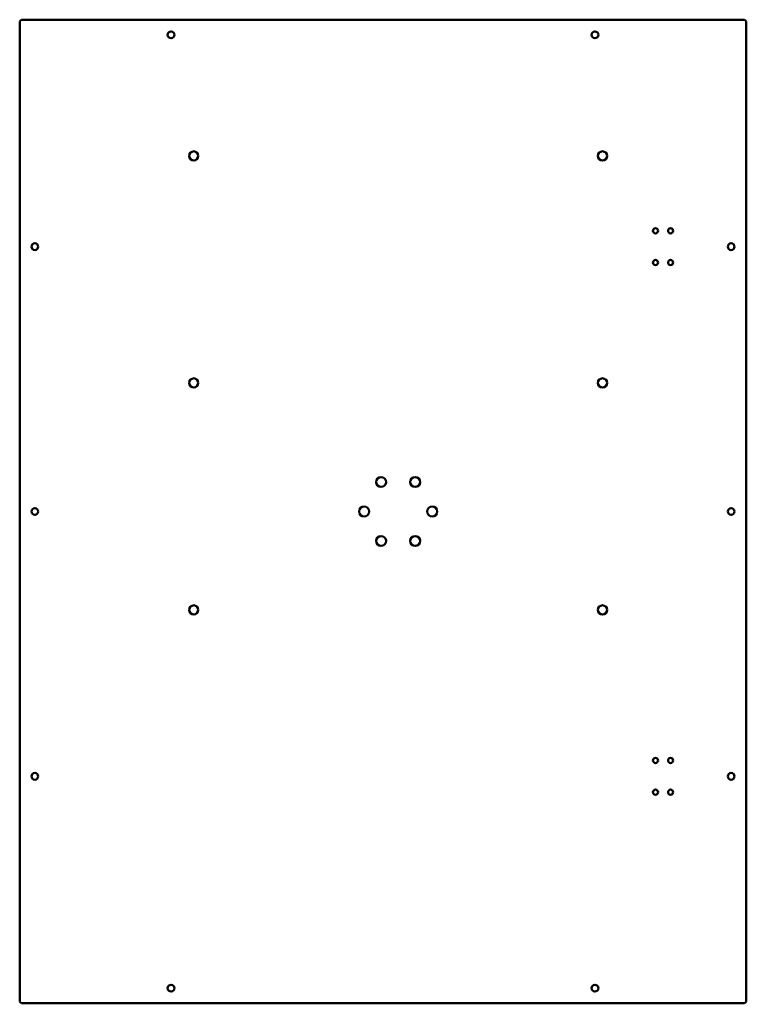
# Model space of a CAD drawing. Header units: inches. Extents: x 0 to 480, y 0 to 650.
import ezdxf

# ---------------------------------------------------------------- set-up
doc = ezdxf.new("R2010")
doc.units = ezdxf.units.IN
doc.header["$MEASUREMENT"] = 0
doc.layers.add('Visible (ISO)', color=7, linetype='Continuous', lineweight=50)

# ---------------------------------------------------------------- blocks, each defined once
blk = doc.blocks.new('2DOF-150-17-PSUP-01_Chapa Plataforma Superior_VIEW34')
at = {"layer": 'Visible (ISO)'}
for p, q in [((-240, 323), (-240, -323)), ((238, 325), (-238, 325)), ((240, -323), (240, 323)), ((-238, -325), (238, -325))]:
    blk.add_line(p, q, dxfattribs=at)
for centre, radius in [((-140, 315), 2.25), ((140, 315), 2.25), ((-125, 235), 3), ((145, 235), 3), ((180, 185.5), 1.7), ((190, 185.5), 1.7), ((-230, 175), 2.25), ((230, 175), 2.25), ((180, 164.5), 1.7), ((190, 164.5), 1.7), ((-125, 85), 3), ((145, 85), 3), ((-1.25, 19.49), 3.3), ((21.25, 19.49), 3.3), ((-230, 0), 2.25), ((-12.5, 0), 3.3), ((32.5, 0), 3.3), ((230, 0), 2.25), ((-1.25, -19.49), 3.3), ((21.25, -19.49), 3.3), ((-125, -65), 3), ((145, -65), 3), ((180, -164.5), 1.7), ((190, -164.5), 1.7), ((-230, -175), 2.25), ((230, -175), 2.25), ((180, -185.5), 1.7), ((190, -185.5), 1.7), ((-140, -315), 2.25), ((140, -315), 2.25)]:
    blk.add_circle(centre, radius, dxfattribs=at)
at = {"layer": 'Visible (ISO)', "extrusion": (0, 0, -1)}
for centre, start, end in [((-238, 323), 90, 180), ((238, 323), 0, 90), ((238, -323), 270, 360), ((-238, -323), 180, 270)]:
    blk.add_arc(centre, 2, start, end, dxfattribs=at)

msp = doc.modelspace()

# ---------------------------------------------------------------- block references
msp.add_blockref('2DOF-150-17-PSUP-01_Chapa Plataforma Superior_VIEW34', (240, 325))

doc.saveas('drawing.dxf')
